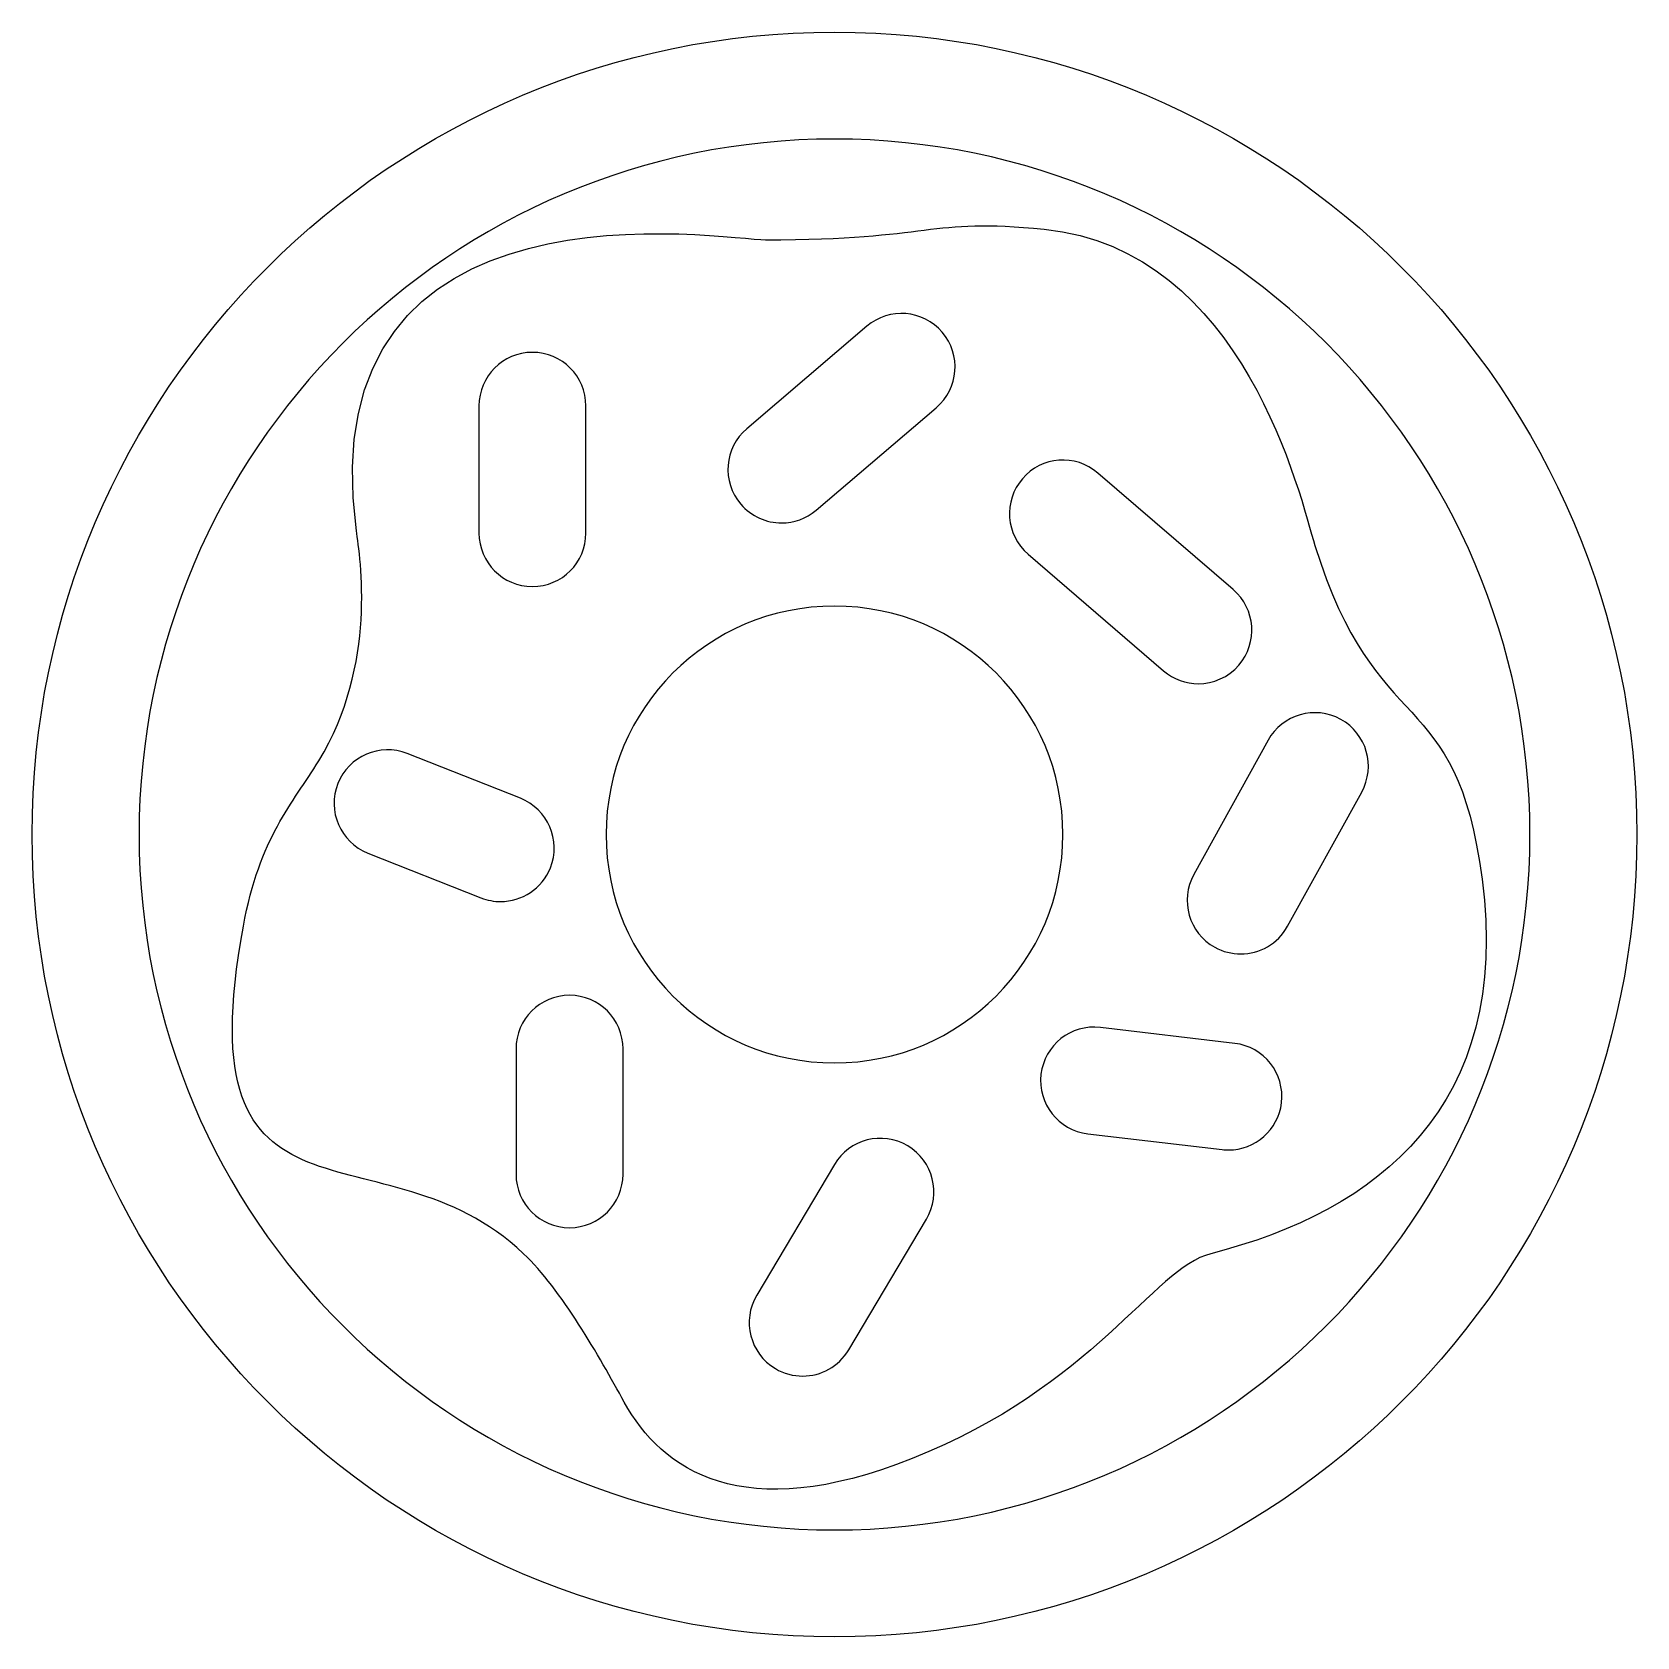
# Model space of a CAD drawing. Header units: centimetres. Extents: x -6.5 to 6.5, y -6.5 to 6.5.
import ezdxf

# ---------------------------------------------------------------- set-up
doc = ezdxf.new("R2010")
doc.units = ezdxf.units.CM
doc.header["$MEASUREMENT"] = 0
doc.layers.add('Layer 1', color=7, linetype='Continuous')

msp = doc.modelspace()

# ---------------------------------------------------------------- linework, layer by layer
at = {"layer": 'Layer 1'}
for points, knots in [([(0.00034, 6.49012), (-3.5786, 6.49012), (-6.49013, 3.57883), (-6.49013, 0.00031), (-6.49013, 0.00031), (-6.49013, -3.57863), (-3.5786, -6.49013), (0.00034, -6.49013), (0.00034, -6.49013), (3.57883, -6.49013), (6.49012, -3.5786), (6.49012, 0.00031), (6.49012, 0.00031), (6.49012, 3.57883), (3.57883, 6.49012), (0.00034, 6.49012)], [0, 0, 0, 0, 0.2, 0.2, 0.2, 0.2, 0.4, 0.4, 0.4, 0.4, 0.6, 0.6, 0.6, 0.6, 1, 1, 1, 1]), ([(0.00034, -5.62475), (-3.10134, -5.62475), (-5.62475, -3.10134), (-5.62475, 0.00034), (-5.62475, 0.00034), (-5.62475, 3.10157), (-3.10134, 5.62477), (0.00034, 5.62477), (0.00034, 5.62477), (3.10157, 5.62477), (5.62475, 3.10157), (5.62475, 0.00034), (5.62475, 0.00034), (5.62475, -3.10137), (3.10158, -5.62475), (0.00034, -5.62475)], [0, 0, 0, 0, 0.2, 0.2, 0.2, 0.2, 0.4, 0.4, 0.4, 0.4, 0.6, 0.6, 0.6, 0.6, 1, 1, 1, 1]), ([(5.23833, -0.36179), (5.02881, 1.23836), (4.38103, 0.73829), (3.88581, 2.33844), (3.88581, 2.33844), (3.76664, 2.72378), (3.31981, 4.73321), (1.69535, 4.89569), (1.69535, 4.89569), (0.74272, 4.99118), (0.8141, 4.8101), (-0.55723, 4.8101), (-0.55723, 4.8101), (-0.86505, 4.8101), (-4.26296, 5.40779), (-3.86698, 2.4574), (-3.86698, 2.4574), (-3.83721, 2.23621), (-3.69564, 1.37655), (-4.17186, 0.59547), (-4.17186, 0.59547), (-4.38271, 0.24939), (-4.64806, -0.01889), (-4.78114, -0.74274), (-4.78114, -0.74274), (-5.26726, -3.38236), (-3.65738, -2.30468), (-2.51464, -3.39058), (-2.51464, -3.39058), (-2.20955, -3.68027), (-1.90364, -4.22259), (-1.7002, -4.59062), (-1.7002, -4.59062), (-1.39535, -5.14286), (-0.74609, -5.59495), (0.62842, -5.04779), (0.62842, -5.04779), (2.09993, -4.46192), (2.57993, -3.50805), (3.04303, -3.39057), (3.04303, -3.39057), (4.3956, -3.04766), (5.47833, -2.19371), (5.23833, -0.36179)], [0, 0, 0, 0, 0.08333333, 0.08333333, 0.08333333, 0.08333333, 0.16666667, 0.16666667, 0.16666667, 0.16666667, 0.25, 0.25, 0.25, 0.25, 0.33333333, 0.33333333, 0.33333333, 0.33333333, 0.41666667, 0.41666667, 0.41666667, 0.41666667, 0.5, 0.5, 0.5, 0.5, 0.58333333, 0.58333333, 0.58333333, 0.58333333, 0.66666667, 0.66666667, 0.66666667, 0.66666667, 0.75, 0.75, 0.75, 0.75, 0.83333333, 0.83333333, 0.83333333, 0.83333333, 1, 1, 1, 1]), ([(-0.70953, 3.282), (-0.70953, 3.282), (0.26213, 4.1106), (0.26213, 4.1106), (0.26213, 4.1106), (0.44379, 4.2661), (0.71695, 4.24414), (0.87202, 4.06223), (0.87202, 4.06223), (1.02709, 3.88033), (1.00556, 3.60736), (0.82365, 3.45226), (0.82365, 3.45226), (0.82365, 3.45226), (-0.14798, 2.62369), (-0.14798, 2.62369), (-0.14798, 2.62369), (-0.22955, 2.55416), (-0.32925, 2.52013), (-0.42854, 2.52013), (-0.42854, 2.52013), (-0.55086, 2.52013), (-0.67235, 2.57172), (-0.75795, 2.67205), (-0.75795, 2.67205), (-0.91302, 2.85395), (-0.89146, 3.12693), (-0.70953, 3.282)], [0, 0, 0, 0, 0.125, 0.125, 0.125, 0.125, 0.25, 0.25, 0.25, 0.25, 0.375, 0.375, 0.375, 0.375, 0.5, 0.5, 0.5, 0.5, 0.625, 0.625, 0.625, 0.625, 0.75, 0.75, 0.75, 0.75, 1, 1, 1, 1]), ([(-2.87594, 3.46707), (-2.87594, 3.70599), (-2.68219, 3.89974), (-2.44324, 3.89974), (-2.44324, 3.89974), (-2.20427, 3.89974), (-2.01057, 3.70599), (-2.01057, 3.46707), (-2.01057, 3.46707), (-2.01057, 3.46707), (-2.01057, 2.43842), (-2.01057, 2.43842), (-2.01057, 2.43842), (-2.01057, 2.19945), (-2.20427, 2.00572), (-2.44324, 2.00572), (-2.44324, 2.00572), (-2.68219, 2.00572), (-2.87594, 2.19942), (-2.87594, 2.43842), (-2.87594, 2.43842), (-2.87594, 2.43842), (-2.87594, 3.46707), (-2.87594, 3.46707)], [0, 0, 0, 0, 0.14285714, 0.14285714, 0.14285714, 0.14285714, 0.28571429, 0.28571429, 0.28571429, 0.28571429, 0.42857143, 0.42857143, 0.42857143, 0.42857143, 0.57142857, 0.57142857, 0.57142857, 0.57142857, 0.71428571, 0.71428571, 0.71428571, 0.71428571, 1, 1, 1, 1]), ([(1.51998, 2.87785), (1.67566, 3.05888), (1.94929, 3.07959), (2.13011, 2.92349), (2.13011, 2.92349), (2.13011, 2.92349), (3.22514, 1.98059), (3.22514, 1.98059), (3.22514, 1.98059), (3.40622, 1.82464), (3.4267, 1.55152), (3.27081, 1.37041), (3.27081, 1.37041), (3.18522, 1.2709), (3.06438, 1.21997), (2.9427, 1.21997), (2.9427, 1.21997), (2.84277, 1.21997), (2.7422, 1.25439), (2.66063, 1.32475), (2.66063, 1.32475), (2.66063, 1.32475), (1.56565, 2.26765), (1.56565, 2.26765), (1.56565, 2.26765), (1.38456, 2.42361), (1.36406, 2.69677), (1.51998, 2.87785)], [0, 0, 0, 0, 0.125, 0.125, 0.125, 0.125, 0.25, 0.25, 0.25, 0.25, 0.375, 0.375, 0.375, 0.375, 0.5, 0.5, 0.5, 0.5, 0.625, 0.625, 0.625, 0.625, 0.75, 0.75, 0.75, 0.75, 1, 1, 1, 1]), ([(0.00011, -1.84788), (-1.02076, -1.84788), (-1.84787, -1.02077), (-1.84787, 0.0001), (-1.84787, 0.0001), (-1.84787, 1.02076), (-1.02076, 1.84787), (0.00011, 1.84787), (0.00011, 1.84787), (1.02034, 1.84787), (1.84788, 1.02076), (1.84788, 0.0001), (1.84788, 0.0001), (1.84788, -1.02076), (1.02031, -1.84788), (0.00011, -1.84788)], [0, 0, 0, 0, 0.2, 0.2, 0.2, 0.2, 0.4, 0.4, 0.4, 0.4, 0.6, 0.6, 0.6, 0.6, 1, 1, 1, 1]), ([(4.2644, 0.34322), (4.2644, 0.34322), (3.66435, -0.7425), (3.66435, -0.7425), (3.66435, -0.7425), (3.58556, -0.88532), (3.43768, -0.96581), (3.28536, -0.96581), (3.28536, -0.96581), (3.21456, -0.96581), (3.14272, -0.94851), (3.07642, -0.91173), (3.07642, -0.91173), (2.86727, -0.79616), (2.79141, -0.53293), (2.90717, -0.32375), (2.90717, -0.32375), (2.90717, -0.32375), (3.50722, 0.76194), (3.50722, 0.76194), (3.50722, 0.76194), (3.62258, 0.97093), (3.88663, 1.04655), (4.09515, 0.93119), (4.09515, 0.93119), (4.30429, 0.81563), (4.38015, 0.55237), (4.2644, 0.34322)], [0, 0, 0, 0, 0.125, 0.125, 0.125, 0.125, 0.25, 0.25, 0.25, 0.25, 0.375, 0.375, 0.375, 0.375, 0.5, 0.5, 0.5, 0.5, 0.625, 0.625, 0.625, 0.625, 0.75, 0.75, 0.75, 0.75, 1, 1, 1, 1]), ([(-2.85967, -0.51202), (-2.85967, -0.51202), (-3.77407, -0.1497), (-3.77407, -0.1497), (-3.77407, -0.1497), (-3.99629, -0.06162), (-4.10512, 0.18981), (-4.01701, 0.41188), (-4.01701, 0.41188), (-3.9289, 0.6341), (-3.67689, 0.74293), (-3.45543, 0.65485), (-3.45543, 0.65485), (-3.45543, 0.65485), (-2.54108, 0.29253), (-2.54108, 0.29253), (-2.54108, 0.29253), (-2.3188, 0.20442), (-2.20998, -0.04701), (-2.29809, -0.26905), (-2.29809, -0.26905), (-2.36548, -0.43886), (-2.5282, -0.54263), (-2.70055, -0.54263), (-2.70055, -0.54263), (-2.75362, -0.54263), (-2.80747, -0.53269), (-2.85967, -0.51202)], [0, 0, 0, 0, 0.125, 0.125, 0.125, 0.125, 0.25, 0.25, 0.25, 0.25, 0.375, 0.375, 0.375, 0.375, 0.5, 0.5, 0.5, 0.5, 0.625, 0.625, 0.625, 0.625, 0.75, 0.75, 0.75, 0.75, 1, 1, 1, 1]), ([(-1.71035, -2.7477), (-1.71035, -2.98662), (-1.9041, -3.18037), (-2.14302, -3.18037), (-2.14302, -3.18037), (-2.38199, -3.18037), (-2.57569, -2.98662), (-2.57569, -2.7477), (-2.57569, -2.7477), (-2.57569, -2.7477), (-2.57569, -1.73337), (-2.57569, -1.73337), (-2.57569, -1.73337), (-2.57569, -1.49445), (-2.38199, -1.30067), (-2.14302, -1.30067), (-2.14302, -1.30067), (-1.9041, -1.30067), (-1.71035, -1.49442), (-1.71035, -1.73337), (-1.71035, -1.73337), (-1.71035, -1.73337), (-1.71035, -2.7477), (-1.71035, -2.7477)], [0, 0, 0, 0, 0.14285714, 0.14285714, 0.14285714, 0.14285714, 0.28571429, 0.28571429, 0.28571429, 0.28571429, 0.42857143, 0.42857143, 0.42857143, 0.42857143, 0.57142857, 0.57142857, 0.57142857, 0.57142857, 0.71428571, 0.71428571, 0.71428571, 0.71428571, 1, 1, 1, 1]), ([(3.18646, -2.55162), (3.16937, -2.55162), (3.15225, -2.55054), (3.13492, -2.54866), (3.13492, -2.54866), (3.13492, -2.54866), (2.04899, -2.4202), (2.04899, -2.4202), (2.04899, -2.4202), (1.81176, -2.3921), (1.64211, -2.17705), (1.67021, -1.93956), (1.67021, -1.93956), (1.6981, -1.7021), (1.91297, -1.53393), (2.15085, -1.56076), (2.15085, -1.56076), (2.15085, -1.56076), (3.23678, -1.68922), (3.23678, -1.68922), (3.23678, -1.68922), (3.47403, -1.71732), (3.64368, -1.93237), (3.61553, -2.16984), (3.61553, -2.16984), (3.58958, -2.38977), (3.40265, -2.55162), (3.18646, -2.55162)], [0, 0, 0, 0, 0.125, 0.125, 0.125, 0.125, 0.25, 0.25, 0.25, 0.25, 0.375, 0.375, 0.375, 0.375, 0.5, 0.5, 0.5, 0.5, 0.625, 0.625, 0.625, 0.625, 0.75, 0.75, 0.75, 0.75, 1, 1, 1, 1]), ([(0.74316, -3.11169), (0.74316, -3.11169), (0.11459, -4.16891), (0.11459, -4.16891), (0.11459, -4.16891), (0.03368, -4.30493), (-0.10996, -4.38037), (-0.25763, -4.38037), (-0.25763, -4.38037), (-0.33282, -4.38037), (-0.40892, -4.36095), (-0.47845, -4.31954), (-0.47845, -4.31954), (-0.68379, -4.19743), (-0.75118, -3.93206), (-0.62905, -3.7265), (-0.62905, -3.7265), (-0.62905, -3.7265), (-0.00053, -2.66928), (-0.00053, -2.66928), (-0.00053, -2.66928), (0.12097, -2.4637), (0.38587, -2.39591), (0.59251, -2.51865), (0.59251, -2.51865), (0.79785, -2.64078), (0.86527, -2.90613), (0.74316, -3.11169)], [0, 0, 0, 0, 0.125, 0.125, 0.125, 0.125, 0.25, 0.25, 0.25, 0.25, 0.375, 0.375, 0.375, 0.375, 0.5, 0.5, 0.5, 0.5, 0.625, 0.625, 0.625, 0.625, 0.75, 0.75, 0.75, 0.75, 1, 1, 1, 1])]:
    msp.add_open_spline(points, degree=3, knots=knots, dxfattribs=at)

doc.saveas('drawing.dxf')
